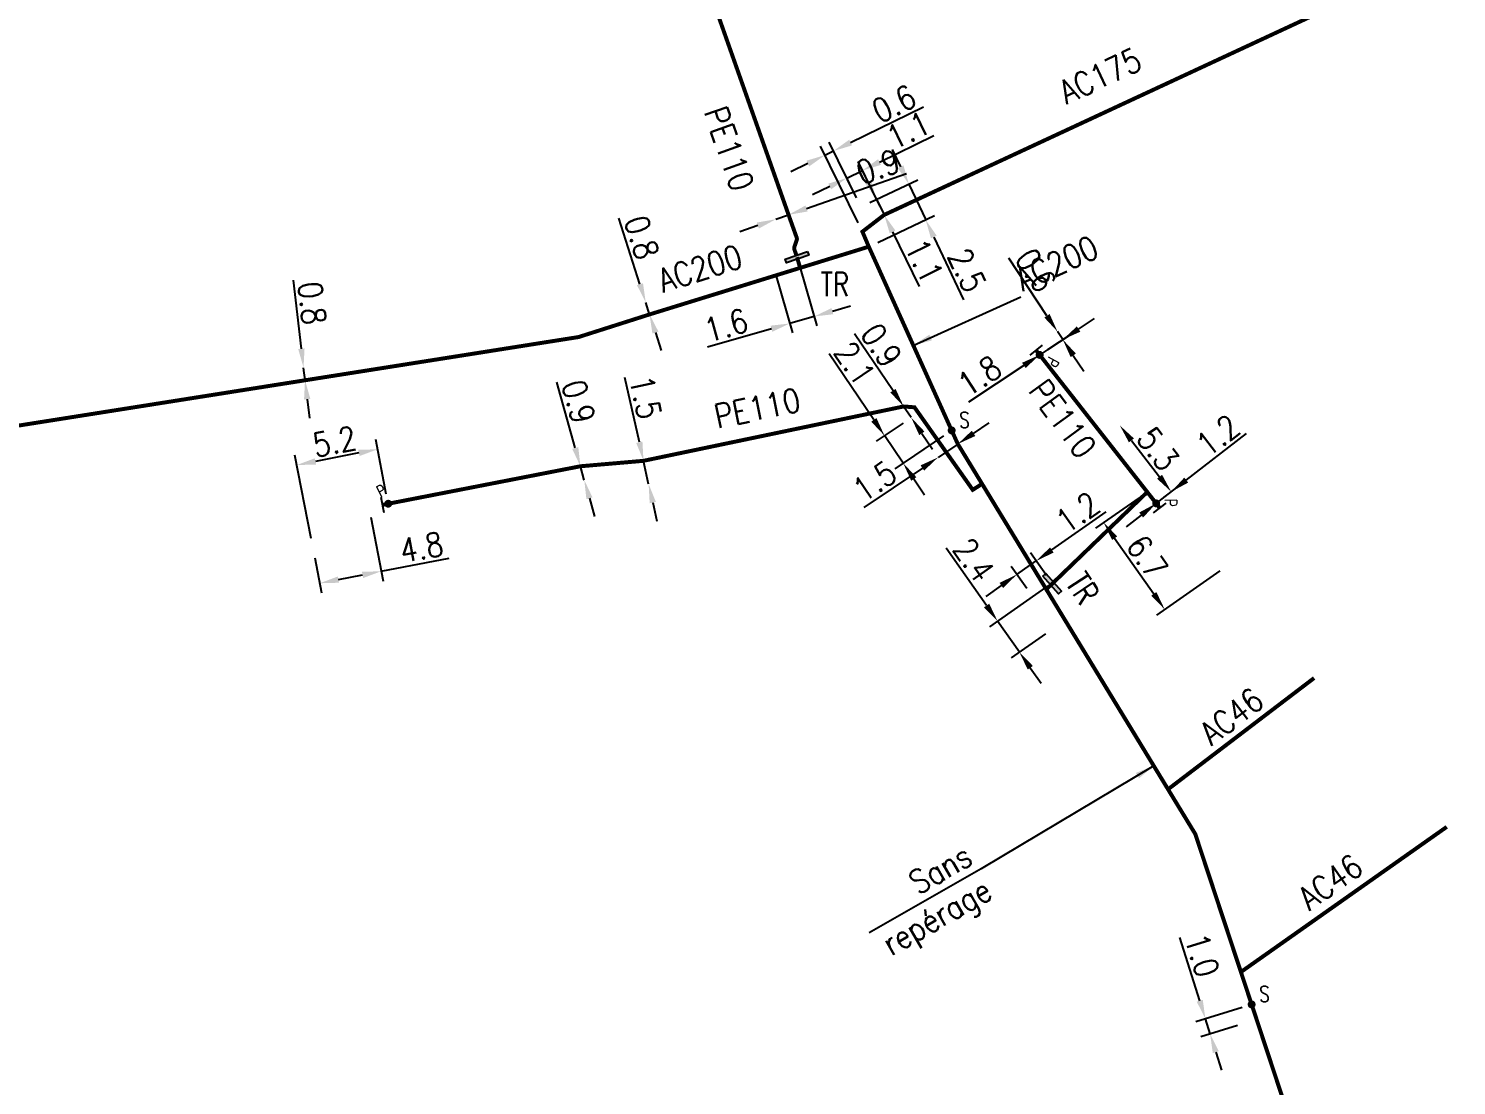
# Model space of a CAD drawing. Header units: millimetres. Extents: x 115991 to 117009, y 129000 to 129990.
# Drawn here: x 116750.8 to 116840.9, y 129509.9 to 129576.6 of the extents above; entities that cross this region are included whole.
import ezdxf
from ezdxf.enums import TextEntityAlignment as Align

# ---------------------------------------------------------------- set-up
doc = ezdxf.new("R2010")
doc.units = ezdxf.units.MM
doc.header["$PDMODE"] = 34
for name, pattern in [('L_25_AP', [2000, 1000, 1000]), ('L_25_PE', [2000, 1000, 1000]), ('L_RAC_AP', [3.5, 2, -1.5])]:
    doc.linetypes.add(name, pattern=pattern)
doc.layers.get('0').update_dxf_attribs({"linetype": 'CONTINUOUS'})
doc.layers.get('DEFPOINTS').update_dxf_attribs({"linetype": 'CONTINUOUS'})
for name, color, linetype in [('L_150', 1, 'CONTINUOUS'), ('L_300', 7, 'CONTINUOUS'), ('L_340', 7, 'CONTINUOUS')]:
    doc.layers.add(name, color=color, linetype=linetype)
doc.layers.add('L_170', color=7, linetype='CONTINUOUS', plot=False)
doc.styles.add('G_ROMANS', font='ROMANS.SHX', dxfattribs={"width": 0.75})
doc.styles.get("Standard").update_dxf_attribs({"font": 'romans.shx', "width": 0.85})
doc.dimstyles.get("Standard").update_dxf_attribs({"dimtxt": 1.5, "dimasz": 1.2, "dimexe": 0.625, "dimexo": 0.625, "dimgap": 0.25, "dimtad": 1, "dimdec": 1, "dimzin": 0, "dimdsep": 46, "dimtxsty": 'Standard', "dimcen": -0.5, "dimadec": 0, "dimazin": 0, "dimtfac": 1, "dimtdec": 1, "dimtmove": 0, "dimatfit": 3, "dimfxl": 0, "dimtolj": 1, "dimtzin": 0, "dimarcsym": 0})

# ---------------------------------------------------------------- blocks, each defined once
blk = doc.blocks.new('*D15')
at = {"layer": 'DEFPOINTS', "color": 0, "linetype": 'Continuous', "transparency": 16777216}
for p in [(116772.26, 129546.333), (116768.735, 129543.774), (116769.167, 129541.553)]:
    blk.add_point(p, dxfattribs=at)
at = {"layer": 'L_340', "color": 0, "linetype": 'Continuous', "lineweight": -2, "transparency": 16777216}
for p, q in [((116772.38, 129545.719), (116773.164, 129541.695)), ((116768.854, 129543.161), (116769.287, 129540.94)), ((116773.045, 129542.309), (116777.335, 129543.145)), ((116770.345, 129541.783), (116771.867, 129542.079))]:
    blk.add_line(p, q, dxfattribs=at)
at = {"layer": 'L_340', "color": 0, "linetype": 'Continuous', "transparency": 16777216}
for points in [[(116770.307, 129541.979), (116770.384, 129541.586), (116769.167, 129541.553)], [(116771.828, 129542.276), (116771.905, 129541.883), (116773.045, 129542.309)]]:
    blk.add_solid(points, dxfattribs=at)
at = {"layer": 'L_340', "color": 0, "linetype": 'Continuous', "transparency": 16777216, "insert": (116775.587, 129543.823), "char_height": 1.5, "attachment_point": 5, "rotation": 11.02861}
blk.add_mtext('\\A1;4.8', dxfattribs=at)
blk = doc.blocks.new('*D16')
at = {"layer": 'DEFPOINTS', "color": 0, "linetype": 'Continuous', "transparency": 16777216}
for p in [(116767.714, 129549.013), (116773.487, 129546.572), (116768.735, 129543.774)]:
    blk.add_point(p, dxfattribs=at)
at = {"layer": 'L_300', "color": 0, "linetype": 'Continuous', "lineweight": -2, "transparency": 16777216}
for p, q in [((116771.64, 129549.778), (116768.891, 129549.243)), ((116773.368, 129547.186), (116772.698, 129550.621)), ((116768.615, 129544.388), (116767.594, 129549.627))]:
    blk.add_line(p, q, dxfattribs=at)
at = {"layer": 'L_300', "color": 0, "linetype": 'Continuous', "transparency": 16777216}
for points in [[(116771.601, 129549.975), (116771.678, 129549.582), (116772.817, 129550.008)], [(116768.853, 129549.439), (116768.93, 129549.046), (116767.714, 129549.013)]]:
    blk.add_solid(points, dxfattribs=at)
at = {"layer": 'L_300', "color": 0, "linetype": 'Continuous', "transparency": 16777216, "insert": (116770.098, 129550.497), "char_height": 1.5, "attachment_point": 5, "rotation": 11.02861}
blk.add_mtext('\\A1;5.2', dxfattribs=at)
blk = doc.blocks.new('*D17')
at = {"layer": 'DEFPOINTS', "color": 0, "linetype": 'Continuous', "transparency": 16777216}
for p in [(116785.614, 129548.936), (116785.859, 129548.069), (116785.859, 129548.069)]:
    blk.add_point(p, dxfattribs=at)
at = {"layer": 'L_150', "color": 0, "linetype": 'Continuous', "lineweight": -2, "transparency": 16777216}
for p, q in [((116785.289, 129550.091), (116784.119, 129554.239)), ((116785.859, 129548.069), (116785.614, 129548.936)), ((116786.184, 129546.914), (116786.51, 129545.76))]:
    blk.add_line(p, q, dxfattribs=at)
at = {"layer": 'L_150', "color": 0, "linetype": 'Continuous', "transparency": 16777216}
for points in [[(116785.481, 129550.145), (116785.096, 129550.036), (116785.614, 129548.936)], [(116786.377, 129546.969), (116785.992, 129546.86), (116785.859, 129548.069)]]:
    blk.add_solid(points, dxfattribs=at)
at = {"layer": 'L_150', "color": 0, "linetype": 'Continuous', "transparency": 16777216, "insert": (116785.503, 129553.014), "char_height": 1.5, "attachment_point": 5, "rotation": 285.74867}
blk.add_mtext('\\A1;0.9', dxfattribs=at)
blk = doc.blocks.new('*D18')
at = {"layer": 'DEFPOINTS', "color": 0, "linetype": 'Continuous', "transparency": 16777216}
for p in [(116789.594, 129549.28), (116789.92, 129547.816), (116789.92, 129547.816)]:
    blk.add_point(p, dxfattribs=at)
at = {"layer": 'L_150', "color": 0, "linetype": 'Continuous', "lineweight": -2, "transparency": 16777216}
for p, q in [((116789.334, 129550.451), (116788.423, 129554.54)), ((116789.92, 129547.816), (116789.594, 129549.28)), ((116790.181, 129546.644), (116790.442, 129545.473))]:
    blk.add_line(p, q, dxfattribs=at)
at = {"layer": 'L_150', "color": 0, "linetype": 'Continuous', "transparency": 16777216}
for points in [[(116789.529, 129550.495), (116789.138, 129550.408), (116789.594, 129549.28)], [(116790.376, 129546.688), (116789.986, 129546.601), (116789.92, 129547.816)]]:
    blk.add_solid(points, dxfattribs=at)
at = {"layer": 'L_150', "color": 0, "linetype": 'Continuous', "transparency": 16777216, "insert": (116789.724, 129553.299), "char_height": 1.5, "attachment_point": 5, "rotation": 282.54991}
blk.add_mtext('\\A1;1.5', dxfattribs=at)
blk = doc.blocks.new('*D19')
at = {"layer": 'DEFPOINTS', "color": 0, "linetype": 'Continuous', "transparency": 16777216}
for p in [(116806.011, 129552.712), (116806.488, 129552.008), (116806.488, 129552.008)]:
    blk.add_point(p, dxfattribs=at)
at = {"layer": 'L_150', "color": 0, "linetype": 'Continuous', "lineweight": -2, "transparency": 16777216}
for p, q in [((116805.339, 129553.706), (116802.906, 129557.301)), ((116806.488, 129552.008), (116806.011, 129552.712)), ((116807.16, 129551.015), (116807.833, 129550.021))]:
    blk.add_line(p, q, dxfattribs=at)
at = {"layer": 'L_150', "color": 0, "linetype": 'Continuous', "transparency": 16777216}
for points in [[(116805.504, 129553.818), (116805.173, 129553.594), (116806.011, 129552.712)], [(116807.326, 129551.127), (116806.995, 129550.903), (116806.488, 129552.008)]]:
    blk.add_solid(points, dxfattribs=at)
at = {"layer": 'L_150', "color": 0, "linetype": 'Continuous', "transparency": 16777216, "insert": (116804.606, 129556.574), "char_height": 1.5, "attachment_point": 5, "rotation": 304.08801}
blk.add_mtext('\\A1;0.9', dxfattribs=at)
blk = doc.blocks.new('L_300_12')
at = {"color": 0, "linetype": 'Continuous', "const_width": 0.497, "flags": 128}
blk.add_lwpolyline([(-0.25, 0, 1), (0.25, 0, 1)], format="xyb", close=True, dxfattribs=at)
at = {"color": 0, "linetype": 'Continuous', "style": 'G_ROMANS', "width": 0.75}
blk.add_text('P', height=1.5, dxfattribs=at).set_placement((0, 1.85), align=Align.MIDDLE)
at = {"color": 0, "linetype": 'Continuous', "style": 'G_ROMANS', "width": 0.75, "flags": 3}
for tag, p in [('DEF_LEG', (0, -5)), ('DEF_COUP', (0, -7.5)), ('DEF_TYPE', (0, -10))]:
    blk.add_attdef(tag, text='', height=1.2, dxfattribs=at).set_placement(p, align=Align.MIDDLE)
blk = doc.blocks.new('L_340_07')
at = {"color": 0, "linetype": 'Continuous', "const_width": 0.25, "flags": 128}
blk.add_lwpolyline([(0, 0), (1.25, 0)], dxfattribs=at)
at = {"color": 0, "linetype": 'Continuous', "flags": 128}
blk.add_lwpolyline([(1.25, -0.5), (1.25, 0.5)], dxfattribs=at)
at = {"color": 0, "linetype": 'Continuous', "style": 'G_ROMANS', "width": 0.75, "flags": 3}
for tag, p in [('DEF_LEG', (0.723, -3.465)), ('DEF_COUP', (0.723, -5.965)), ('DEF_TYPE', (0.723, -8.465))]:
    blk.add_attdef(tag, text='', height=1.2, dxfattribs=at).set_placement(p, align=Align.MIDDLE)
blk = doc.blocks.new('*D52')
at = {"layer": 'DEFPOINTS', "color": 0, "linetype": 'Continuous', "transparency": 16777216}
for p in [(116815.72, 129557.434), (116816.052, 129556.934), (116814.594, 129555.966)]:
    blk.add_point(p, dxfattribs=at)
at = {"layer": 'L_300', "color": 0, "linetype": 'Continuous', "lineweight": -2, "transparency": 16777216}
for p, q in [((116815.056, 129558.433), (116812.638, 129562.075)), ((116815.115, 129556.312), (116816.572, 129557.28)), ((116816.052, 129556.934), (116815.72, 129557.434)), ((116816.716, 129555.934), (116817.379, 129554.934))]:
    blk.add_line(p, q, dxfattribs=at)
at = {"layer": 'L_300', "color": 0, "linetype": 'Continuous', "transparency": 16777216}
for points in [[(116815.223, 129558.544), (116814.889, 129558.323), (116815.72, 129557.434)], [(116816.882, 129556.045), (116816.549, 129555.823), (116816.052, 129556.934)]]:
    blk.add_solid(points, dxfattribs=at)
at = {"layer": 'L_300', "color": 0, "linetype": 'Continuous', "transparency": 16777216, "insert": (116814.348, 129561.307), "char_height": 1.5, "attachment_point": 5, "rotation": 303.58374}
blk.add_mtext('\\A1;0.6', dxfattribs=at)
blk = doc.blocks.new('*D53')
at = {"layer": 'DEFPOINTS', "color": 0, "linetype": 'Continuous', "transparency": 16777216}
for p in [(116816.052, 129556.934), (116814.594, 129555.966), (116814.594, 129555.966)]:
    blk.add_point(p, dxfattribs=at)
at = {"layer": 'L_300', "color": 0, "linetype": 'Continuous', "lineweight": -2, "transparency": 16777216}
for p, q in [((116817.051, 129557.598), (116818.051, 129558.261)), ((116816.052, 129556.934), (116814.594, 129555.966)), ((116813.594, 129555.302), (116810.104, 129552.985))]:
    blk.add_line(p, q, dxfattribs=at)
at = {"layer": 'L_300', "color": 0, "linetype": 'Continuous', "transparency": 16777216}
for points in [[(116816.941, 129557.764), (116817.162, 129557.431), (116816.052, 129556.934)], [(116813.484, 129555.469), (116813.705, 129555.135), (116814.594, 129555.966)]]:
    blk.add_solid(points, dxfattribs=at)
at = {"layer": 'L_300', "color": 0, "linetype": 'Continuous', "transparency": 16777216, "insert": (116810.796, 129554.645), "char_height": 1.5, "attachment_point": 5, "rotation": 33.58374}
blk.add_mtext('\\A1;1.8', dxfattribs=at)
blk = doc.blocks.new('*D54')
at = {"layer": 'DEFPOINTS', "color": 0, "linetype": 'Continuous', "transparency": 16777216}
for p in [(116819.648, 129551.518), (116822.894, 129547.328), (116821.946, 129546.593)]:
    blk.add_point(p, dxfattribs=at)
at = {"layer": 'L_300', "color": 0, "linetype": 'Continuous', "lineweight": -2, "transparency": 16777216}
for p, q in [((116820.383, 129550.569), (116822.159, 129548.277)), ((116822.44, 129546.976), (116823.388, 129547.711))]:
    blk.add_line(p, q, dxfattribs=at)
at = {"layer": 'L_300', "color": 0, "linetype": 'Continuous', "transparency": 16777216}
for points in [[(116820.541, 129550.692), (116820.225, 129550.447), (116819.648, 129551.518)], [(116822.317, 129548.399), (116822.001, 129548.154), (116822.894, 129547.328)]]:
    blk.add_solid(points, dxfattribs=at)
at = {"layer": 'L_300', "color": 0, "linetype": 'Continuous', "transparency": 16777216, "insert": (116822.062, 129550.035), "char_height": 1.5, "attachment_point": 5, "rotation": 307.76916}
blk.add_mtext('\\A1;5.3', dxfattribs=at)
blk = doc.blocks.new('*D55')
at = {"layer": 'DEFPOINTS', "color": 0, "linetype": 'Continuous', "transparency": 16777216}
for p in [(116822.894, 129547.328), (116822.894, 129547.328), (116821.946, 129546.593)]:
    blk.add_point(p, dxfattribs=at)
at = {"layer": 'L_300', "color": 0, "linetype": 'Continuous', "lineweight": -2, "transparency": 16777216}
for p, q in [((116823.843, 129548.063), (116827.637, 129551.003)), ((116821.946, 129546.593), (116822.894, 129547.328)), ((116820.997, 129545.858), (116820.048, 129545.123))]:
    blk.add_line(p, q, dxfattribs=at)
at = {"layer": 'L_300', "color": 0, "linetype": 'Continuous', "transparency": 16777216}
for points in [[(116823.72, 129548.221), (116823.965, 129547.905), (116822.894, 129547.328)], [(116820.875, 129546.016), (116821.12, 129545.7), (116821.946, 129546.593)]]:
    blk.add_solid(points, dxfattribs=at)
at = {"layer": 'L_300', "color": 0, "linetype": 'Continuous', "transparency": 16777216, "insert": (116825.843, 129550.878), "char_height": 1.5, "attachment_point": 5, "rotation": 37.76916}
blk.add_mtext('\\A1;1.2', dxfattribs=at)
blk = doc.blocks.new('*D56')
at = {"layer": 'DEFPOINTS', "color": 0, "linetype": 'Continuous', "transparency": 16777216}
for p in [(116821.383, 129547.311), (116826.477, 129542.704), (116822.485, 129539.9)]:
    blk.add_point(p, dxfattribs=at)
at = {"layer": 'L_150', "color": 0, "linetype": 'Continuous', "lineweight": -2, "transparency": 16777216}
for p, q in [((116820.871, 129546.951), (116818.124, 129545.022)), ((116819.325, 129544.399), (116821.795, 129540.882)), ((116825.966, 129542.345), (116821.973, 129539.541))]:
    blk.add_line(p, q, dxfattribs=at)
at = {"layer": 'L_150', "color": 0, "linetype": 'Continuous', "transparency": 16777216}
for points in [[(116819.489, 129544.514), (116819.162, 129544.284), (116818.636, 129545.381)], [(116821.959, 129540.997), (116821.632, 129540.767), (116822.485, 129539.9)]]:
    blk.add_solid(points, dxfattribs=at)
at = {"layer": 'L_150', "color": 0, "linetype": 'Continuous', "transparency": 16777216, "insert": (116821.379, 129543.215), "char_height": 1.5, "attachment_point": 5, "rotation": 305.08108}
blk.add_mtext('\\A1;6.7', dxfattribs=at)
blk = doc.blocks.new('*D57')
at = {"layer": 'DEFPOINTS', "color": 0, "linetype": 'Continuous', "transparency": 16777216}
for p in [(116815.62, 129541.751), (116815.479, 129538.722), (116813.314, 129537.202)]:
    blk.add_point(p, dxfattribs=at)
at = {"layer": 'L_340', "color": 0, "linetype": 'Continuous', "lineweight": -2, "transparency": 16777216}
for p, q in [((116811.246, 129540.146), (116808.699, 129543.773)), ((116815.109, 129541.392), (116811.424, 129538.805)), ((116813.314, 129537.202), (116811.936, 129539.164)), ((116814.968, 129538.363), (116812.802, 129536.842)), ((116814.004, 129536.22), (116814.693, 129535.238))]:
    blk.add_line(p, q, dxfattribs=at)
at = {"layer": 'L_340', "color": 0, "linetype": 'Continuous', "transparency": 16777216}
for points in [[(116811.41, 129540.261), (116811.082, 129540.031), (116811.936, 129539.164)], [(116814.167, 129536.335), (116813.84, 129536.105), (116813.314, 129537.202)]]:
    blk.add_solid(points, dxfattribs=at)
at = {"layer": 'L_340', "color": 0, "linetype": 'Continuous', "transparency": 16777216, "insert": (116810.446, 129543.025), "char_height": 1.5, "attachment_point": 5, "rotation": 305.08108}
blk.add_mtext('\\A1;2.4', dxfattribs=at)
blk = doc.blocks.new('*D58')
at = {"layer": 'DEFPOINTS', "color": 0, "linetype": 'Continuous', "transparency": 16777216}
for p in [(116814.38, 129542.964), (116815.39, 129541.526), (116814.135, 129540.708)]:
    blk.add_point(p, dxfattribs=at)
at = {"layer": 'L_340', "color": 0, "linetype": 'Continuous', "lineweight": -2, "transparency": 16777216}
for p, q in [((116815.362, 129543.654), (116818.79, 129546.061)), ((116815.031, 129542.037), (116814.021, 129543.475)), ((116813.776, 129541.22), (116812.796, 129542.615)), ((116813.155, 129542.104), (116814.38, 129542.964)), ((116812.173, 129541.414), (116811.191, 129540.724))]:
    blk.add_line(p, q, dxfattribs=at)
at = {"layer": 'L_340', "color": 0, "linetype": 'Continuous', "transparency": 16777216}
for points in [[(116815.247, 129543.817), (116815.477, 129543.49), (116814.38, 129542.964)], [(116812.058, 129541.578), (116812.288, 129541.25), (116813.155, 129542.104)]]:
    blk.add_solid(points, dxfattribs=at)
at = {"layer": 'L_340', "color": 0, "linetype": 'Continuous', "transparency": 16777216, "insert": (116816.992, 129546.021), "char_height": 1.5, "attachment_point": 5, "rotation": 35.08108}
blk.add_mtext('\\A1;1.2', dxfattribs=at)
blk = doc.blocks.new('L_340_19')
at = {"linetype": 'Continuous'}
blk.add_hatch(color=0, dxfattribs=at).paths.add_polyline_path([(0.125, 0.75), (-0.125, 0.75), (-0.125, -0.75), (0.125, -0.75)])
at = {"color": 0, "linetype": 'Continuous'}
blk.add_lwpolyline([(-0.125, 0.75), (0.125, 0.75), (0.125, -0.75), (-0.125, -0.75)], close=True, dxfattribs=at)
at = {"color": 0, "linetype": 'Continuous', "style": 'G_ROMANS', "width": 0.75}
for tag, height, flags, p in [('TR', 1.5, 8, (0, 3)), ('DEF_LEG', 1.2, 3, (0, -5)), ('DEF_COUP', 1.2, 3, (0, -7.5)), ('DEF_TYPE', 1.2, 3, (0, -10))]:
    blk.add_attdef(tag, text='', height=height, dxfattribs=dict(at, flags=flags)).set_placement(p, align=Align.MIDDLE)
blk = doc.blocks.new('*D83')
at = {"layer": 'DEFPOINTS', "color": 0, "linetype": 'Continuous', "transparency": 16777216}
for p in [(116797.945, 129564.527), (116797.945, 129564.527), (116798.748, 129564.808)]:
    blk.add_point(p, dxfattribs=at)
at = {"layer": 'L_150', "color": 0, "linetype": 'Continuous', "lineweight": -2, "transparency": 16777216}
for p, q in [((116799.88, 129565.204), (116806.199, 129567.412)), ((116797.945, 129564.527), (116798.748, 129564.808)), ((116796.812, 129564.131), (116795.68, 129563.735))]:
    blk.add_line(p, q, dxfattribs=at)
at = {"layer": 'L_150', "color": 0, "linetype": 'Continuous', "transparency": 16777216}
for points in [[(116799.814, 129565.392), (116799.946, 129565.015), (116798.748, 129564.808)], [(116796.746, 129564.32), (116796.878, 129563.942), (116797.945, 129564.527)]]:
    blk.add_solid(points, dxfattribs=at)
at = {"layer": 'L_150', "color": 0, "linetype": 'Continuous', "transparency": 16777216, "insert": (116804.401, 129567.843), "char_height": 1.5, "attachment_point": 5, "rotation": 19.26505}
blk.add_mtext('\\A1;0.9', dxfattribs=at)
blk = doc.blocks.new('*D84')
at = {"layer": 'DEFPOINTS', "color": 0, "linetype": 'Continuous', "transparency": 16777216}
for p in [(116797.746, 129561.692), (116799.284, 129562.134), (116800.36, 129558.391)]:
    blk.add_point(p, dxfattribs=at)
at = {"layer": 'L_340', "color": 0, "linetype": 'Continuous', "lineweight": -2, "transparency": 16777216}
for p, q in [((116799.457, 129561.534), (116800.532, 129557.791)), ((116797.919, 129561.092), (116798.995, 129557.349)), ((116801.513, 129558.723), (116802.666, 129559.054)), ((116800.36, 129558.391), (116798.822, 129557.95)), ((116797.669, 129557.618), (116793.642, 129556.461))]:
    blk.add_line(p, q, dxfattribs=at)
at = {"layer": 'L_340', "color": 0, "linetype": 'Continuous', "transparency": 16777216}
for points in [[(116801.458, 129558.915), (116801.568, 129558.531), (116800.36, 129558.391)], [(116797.613, 129557.81), (116797.724, 129557.426), (116798.822, 129557.95)]]:
    blk.add_solid(points, dxfattribs=at)
at = {"layer": 'L_340', "color": 0, "linetype": 'Continuous', "transparency": 16777216, "insert": (116794.803, 129557.835), "char_height": 1.5, "attachment_point": 5, "rotation": 16.03239}
blk.add_mtext('\\A1;1.6', dxfattribs=at)
blk = doc.blocks.new('L_300_11')
at = {"color": 0, "linetype": 'Continuous', "const_width": 0.248, "flags": 128}
blk.add_lwpolyline([(-0.126, 0, 1), (0.126, 0, 1)], format="xyb", close=True, dxfattribs=at)
at = {"linetype": 'Continuous', "style": 'G_ROMANS', "width": 0.75}
blk.add_attdef('S', text='', height=1, dxfattribs=at).set_placement((0, 1.35), align=Align.MIDDLE_CENTER)
at = {"color": 0, "linetype": 'Continuous', "width": 0.75, "flags": 3}
for tag, p in [('DEF_LEG', (0, -5)), ('DEF_COUP', (0, -7.5)), ('DEF_TYPE', (0, -10))]:
    blk.add_attdef(tag, text='', height=1.2, dxfattribs=at).set_placement(p, align=Align.MIDDLE)
blk = doc.blocks.new('*D243')
at = {"layer": 'DEFPOINTS', "color": 0, "linetype": 'Continuous', "transparency": 16777216}
for p in [(116789.738, 129559.283), (116789.738, 129559.283), (116789.981, 129558.521)]:
    blk.add_point(p, dxfattribs=at)
at = {"layer": 'L_150', "color": 0, "linetype": 'Continuous', "lineweight": -2, "transparency": 16777216}
for p, q in [((116789.374, 129560.426), (116788.047, 129564.591)), ((116789.981, 129558.521), (116789.738, 129559.283)), ((116790.345, 129557.377), (116790.709, 129556.234))]:
    blk.add_line(p, q, dxfattribs=at)
at = {"layer": 'L_150', "color": 0, "linetype": 'Continuous', "transparency": 16777216}
for points in [[(116789.564, 129560.487), (116789.183, 129560.366), (116789.738, 129559.283)], [(116790.536, 129557.438), (116790.155, 129557.317), (116789.981, 129558.521)]]:
    blk.add_solid(points, dxfattribs=at)
at = {"layer": 'L_150', "color": 0, "linetype": 'Continuous', "transparency": 16777216, "insert": (116789.481, 129563.384), "char_height": 1.5, "attachment_point": 5, "rotation": 287.67038}
blk.add_mtext('\\A1;0.8', dxfattribs=at)
blk = doc.blocks.new('*D244')
at = {"layer": 'DEFPOINTS', "color": 0, "linetype": 'Continuous', "transparency": 16777216}
for p in [(116768.145, 129555.158), (116768.145, 129555.158), (116768.237, 129554.363)]:
    blk.add_point(p, dxfattribs=at)
at = {"layer": 'L_150', "color": 0, "linetype": 'Continuous', "lineweight": -2, "transparency": 16777216}
for p, q in [((116768.008, 129556.35), (116767.507, 129560.693)), ((116768.237, 129554.363), (116768.145, 129555.158)), ((116768.375, 129553.171), (116768.512, 129551.979))]:
    blk.add_line(p, q, dxfattribs=at)
at = {"layer": 'L_150', "color": 0, "linetype": 'Continuous', "transparency": 16777216}
for points in [[(116768.207, 129556.373), (116767.809, 129556.327), (116768.145, 129555.158)], [(116768.573, 129553.194), (116768.176, 129553.148), (116768.237, 129554.363)]]:
    blk.add_solid(points, dxfattribs=at)
at = {"layer": 'L_150', "color": 0, "linetype": 'Continuous', "transparency": 16777216, "insert": (116768.682, 129559.232), "char_height": 1.5, "attachment_point": 5, "rotation": 276.57639}
blk.add_mtext('\\A1;0.8', dxfattribs=at)
blk = doc.blocks.new('*D245')
at = {"layer": 'DEFPOINTS', "color": 0, "linetype": 'Continuous', "transparency": 16777216}
for p in [(116801.584, 129568.837), (116803.306, 129565.322), (116803.409, 129563.744)]:
    blk.add_point(p, dxfattribs=at)
at = {"layer": 'L_150', "color": 0, "linetype": 'Continuous', "lineweight": -2, "transparency": 16777216}
for p, q in [((116802.662, 129569.364), (116807.263, 129571.618)), ((116803.134, 129564.306), (116800.769, 129569.133)), ((116801.044, 129568.572), (116801.584, 129568.837)), ((116803.031, 129565.883), (116801.309, 129569.398)), ((116799.966, 129568.044), (116798.889, 129567.516))]:
    blk.add_line(p, q, dxfattribs=at)
at = {"layer": 'L_150', "color": 0, "linetype": 'Continuous', "transparency": 16777216}
for points in [[(116802.574, 129569.544), (116802.75, 129569.185), (116801.584, 129568.837)], [(116799.878, 129568.224), (116800.054, 129567.865), (116801.044, 129568.572)]]:
    blk.add_solid(points, dxfattribs=at)
at = {"layer": 'L_150', "color": 0, "linetype": 'Continuous', "transparency": 16777216, "insert": (116805.399, 129571.819), "char_height": 1.5, "attachment_point": 5, "rotation": 26.09746}
blk.add_mtext('\\A1;0.6', dxfattribs=at)
blk = doc.blocks.new('*D253')
at = {"layer": 'DEFPOINTS', "color": 0, "linetype": 'Continuous', "transparency": 16777216}
for p in [(116809.428, 129550.341), (116808.185, 129549.5), (116808.185, 129549.5)]:
    blk.add_point(p, dxfattribs=at)
at = {"layer": 'L_150', "color": 0, "linetype": 'Continuous', "lineweight": -2, "transparency": 16777216}
for p, q in [((116810.421, 129551.013), (116811.415, 129551.686)), ((116809.428, 129550.341), (116808.185, 129549.5)), ((116807.192, 129548.827), (116803.502, 129546.33))]:
    blk.add_line(p, q, dxfattribs=at)
at = {"layer": 'L_150', "color": 0, "linetype": 'Continuous', "transparency": 16777216}
for points in [[(116810.309, 129551.179), (116810.533, 129550.848), (116809.428, 129550.341)], [(116807.079, 129548.993), (116807.304, 129548.662), (116808.185, 129549.5)]]:
    blk.add_solid(points, dxfattribs=at)
at = {"layer": 'L_150', "color": 0, "linetype": 'Continuous', "transparency": 16777216, "insert": (116804.179, 129547.996), "char_height": 1.5, "attachment_point": 5, "rotation": 34.08801}
blk.add_mtext('\\A1;1.5', dxfattribs=at)
blk = doc.blocks.new('*D254')
at = {"layer": 'DEFPOINTS', "color": 0, "linetype": 'Continuous', "transparency": 16777216}
for p in [(116806.488, 129552.008), (116804.804, 129550.869), (116809.04, 129551.2)]:
    blk.add_point(p, dxfattribs=at)
at = {"layer": 'L_300', "color": 0, "linetype": 'Continuous', "lineweight": -2, "transparency": 16777216}
for p, q in [((116804.131, 129551.863), (116801.312, 129556.029)), ((116805.97, 129551.658), (116804.286, 129550.519)), ((116805.981, 129549.13), (116804.804, 129550.869)), ((116808.522, 129550.85), (116805.463, 129548.78)), ((116806.654, 129548.136), (116807.326, 129547.142))]:
    blk.add_line(p, q, dxfattribs=at)
at = {"layer": 'L_300', "color": 0, "linetype": 'Continuous', "transparency": 16777216}
for points in [[(116804.297, 129551.975), (116803.966, 129551.751), (116804.804, 129550.869)], [(116806.819, 129548.248), (116806.488, 129548.024), (116805.981, 129549.13)]]:
    blk.add_solid(points, dxfattribs=at)
at = {"layer": 'L_300', "color": 0, "linetype": 'Continuous', "transparency": 16777216, "insert": (116802.927, 129555.427), "char_height": 1.5, "attachment_point": 5, "rotation": 304.08801}
blk.add_mtext('\\A1;2.1', dxfattribs=at)
blk = doc.blocks.new('*D348')
at = {"layer": 'DEFPOINTS', "color": 0, "linetype": 'Continuous', "transparency": 16777216}
for p in [(116802.422, 129567.125), (116803.306, 129565.322), (116804.784, 129564.803)]:
    blk.add_point(p, dxfattribs=at)
at = {"layer": 'L_150', "color": 0, "linetype": 'Continuous', "lineweight": -2, "transparency": 16777216}
for p, q in [((116804.488, 129568.137), (116807.923, 129569.819)), ((116804.509, 129565.365), (116803.135, 129568.17)), ((116803.031, 129565.883), (116802.147, 129567.686)), ((116802.422, 129567.125), (116803.41, 129567.609)), ((116801.345, 129566.597), (116800.267, 129566.069))]:
    blk.add_line(p, q, dxfattribs=at)
at = {"layer": 'L_150', "color": 0, "linetype": 'Continuous', "transparency": 16777216}
for points in [[(116804.4, 129568.316), (116804.576, 129567.957), (116803.41, 129567.609)], [(116801.257, 129566.777), (116801.433, 129566.418), (116802.422, 129567.125)]]:
    blk.add_solid(points, dxfattribs=at)
at = {"layer": 'L_150', "color": 0, "linetype": 'Continuous', "transparency": 16777216, "insert": (116806.304, 129570.14), "char_height": 1.5, "attachment_point": 5, "rotation": 26.09746}
blk.add_mtext('\\A1;1.1', dxfattribs=at)
blk = doc.blocks.new('*D349')
at = {"layer": 'DEFPOINTS', "color": 0, "linetype": 'Continuous', "transparency": 16777216}
for p in [(116804.3, 129565.791), (116804.3, 129565.791), (116804.784, 129564.803)]:
    blk.add_point(p, dxfattribs=at)
at = {"layer": 'L_150', "color": 0, "linetype": 'Continuous', "lineweight": -2, "transparency": 16777216}
for p, q in [((116803.773, 129566.869), (116803.245, 129567.947)), ((116804.3, 129565.791), (116804.784, 129564.803)), ((116805.312, 129563.726), (116806.995, 129560.291))]:
    blk.add_line(p, q, dxfattribs=at)
at = {"layer": 'L_150', "color": 0, "linetype": 'Continuous', "transparency": 16777216}
for points in [[(116803.952, 129566.957), (116803.593, 129566.781), (116804.3, 129565.791)], [(116805.492, 129563.814), (116805.133, 129563.638), (116804.784, 129564.803)]]:
    blk.add_solid(points, dxfattribs=at)
at = {"layer": 'L_150', "color": 0, "linetype": 'Continuous', "transparency": 16777216, "insert": (116807.316, 129561.909), "char_height": 1.5, "attachment_point": 5, "rotation": 296.09746}
blk.add_mtext('\\A1;1.1', dxfattribs=at)
blk = doc.blocks.new('*D369')
at = {"layer": 'DEFPOINTS', "color": 0, "linetype": 'Continuous', "transparency": 16777216}
for p in [(116806.335, 129566.751), (116803.306, 129565.322), (116803.811, 129562.796)]:
    blk.add_point(p, dxfattribs=at)
at = {"layer": 'L_150', "color": 0, "linetype": 'Continuous', "lineweight": -2, "transparency": 16777216}
for p, q in [((116805.823, 129567.836), (116805.311, 129568.922)), ((116803.871, 129565.589), (116806.9, 129567.018)), ((116806.335, 129566.751), (116807.402, 129564.49)), ((116804.377, 129563.063), (116807.967, 129564.757)), ((116807.914, 129563.405), (116809.779, 129559.451))]:
    blk.add_line(p, q, dxfattribs=at)
at = {"layer": 'L_150', "color": 0, "linetype": 'Continuous', "transparency": 16777216}
for points in [[(116806.004, 129567.922), (116805.642, 129567.751), (116806.335, 129566.751)], [(116808.095, 129563.49), (116807.733, 129563.32), (116807.402, 129564.49)]]:
    blk.add_solid(points, dxfattribs=at)
at = {"layer": 'L_150', "color": 0, "linetype": 'Continuous', "transparency": 16777216, "insert": (116810.007, 129561.312), "char_height": 1.5, "attachment_point": 5, "rotation": 295.25827}
blk.add_mtext('\\A1;2.5', dxfattribs=at)
blk = doc.blocks.new('*D375')
at = {"layer": 'DEFPOINTS', "color": 0, "linetype": 'Continuous', "transparency": 16777216}
for p in [(116827.97, 129514.969), (116827.669, 129513.828), (116825.35, 129513.104)]:
    blk.add_point(p, dxfattribs=at)
at = {"layer": 'L_300', "color": 0, "linetype": 'Continuous', "lineweight": -2, "transparency": 16777216}
for p, q in [((116824.695, 129515.205), (116823.447, 129519.204)), ((116827.373, 129514.783), (116824.456, 129513.873)), ((116825.35, 129513.104), (116825.052, 129514.059)), ((116827.073, 129513.642), (116824.753, 129512.918)), ((116825.707, 129511.959), (116826.065, 129510.813))]:
    blk.add_line(p, q, dxfattribs=at)
at = {"layer": 'L_300', "color": 0, "linetype": 'Continuous', "transparency": 16777216}
for points in [[(116824.886, 129515.264), (116824.504, 129515.145), (116825.052, 129514.059)], [(116825.898, 129512.018), (116825.517, 129511.899), (116825.35, 129513.104)]]:
    blk.add_solid(points, dxfattribs=at)
at = {"layer": 'L_300', "color": 0, "linetype": 'Continuous', "transparency": 16777216, "insert": (116824.847, 129518.075), "char_height": 1.5, "attachment_point": 5, "rotation": 287.3245}
blk.add_mtext('\\A1;1.0', dxfattribs=at)

msp = doc.modelspace()

# ---------------------------------------------------------------- linework, layer by layer
at = {"layer": 'L_150', "linetype": 'L_25_AP', "const_width": 0.25, "flags": 128}
for points in [[(116905.81, 129656.186), (116905.93, 129656.062), (116905.972, 129654.763), (116906.055, 129652.226), (116907.546, 129602.355), (116907.546, 129602.355), (116907.31, 129601.783), (116906.677, 129600.249), (116896.702, 129597.509), (116881.927, 129593.232), (116877.792, 129592.036), (116858.051, 129586.325), (116840.873, 129581.584), (116804.784, 129564.803), (116803.409, 129563.744), (116803.811, 129562.796)], [(116872.859, 129387.045), (116873.497, 129395.896), (116874.761, 129422.265), (116874.8, 129423.074), (116875.3, 129433.488), (116873.094, 129440.457), (116862.861, 129472.795), (116860.043, 129481.702), (116832.233, 129502.078), (116824.413, 129525.724), (116815.014, 129541.165), (116810.959, 129547.825), (116809.428, 129550.341), (116809.428, 129550.341), (116803.811, 129562.796), (116799.479, 129561.457), (116789.981, 129558.521), (116785.501, 129557.093), (116768.237, 129554.363), (116724.038, 129547.373), (116714.9, 129546.131), (116712.617, 129545.821), (116709.844, 129545.227), (116704.75, 129544.15), (116655.491, 129523.419), (116643.682, 129518.181), (116604.709, 129500.37), (116587.98, 129494.887), (116539.705, 129480.541)], [(116799.284, 129562.134), (116799.479, 129561.457)], [(116815.39, 129541.526), (116815.014, 129541.165)]]:
    msp.add_lwpolyline(points, dxfattribs=at)
at = {"layer": 'L_150', "linetype": 'L_25_PE', "const_width": 0.25, "flags": 128}
msp.add_lwpolyline([(116775.517, 129606.201), (116777.006, 129605.246), (116779.714, 129603.04, -0.082868), (116779.823, 129602.916), (116782.405, 129598.767), (116785.34, 129594.857, 0.076167), (116785.449, 129594.751), (116789.281, 129592, -0.162368), (116789.466, 129591.743), (116791.235, 129586.112), (116793.644, 129579.276), (116793.644, 129579.276), (116798.748, 129564.808), (116799.26, 129563.371, -0.169817), (116799.261, 129563.206), (116799.116, 129562.782, 0.167363), (116799.116, 129562.619), (116799.243, 129562.252)], format="xyb", dxfattribs=at)
for points in [[(116814.594, 129555.966), (116821.946, 129546.593)], [(116810.959, 129547.825), (116810.371, 129547.449), (116806.696, 129552.656), (116806.011, 129552.712), (116789.594, 129549.28), (116785.614, 129548.936), (116773.487, 129546.572)], [(116815.39, 129541.526), (116815.39, 129541.526), (116821.383, 129547.311), (116821.383, 129547.311)]]:
    msp.add_lwpolyline(points, dxfattribs=at)
at = {"layer": 'L_170', "linetype": 'L_RAC_AP', "const_width": 0.25, "flags": 128}
for points in [[(116822.694, 129528.548), (116831.912, 129535.571)], [(116827.293, 129517.017), (116840.281, 129526.177), (116840.281, 129526.177)]]:
    msp.add_lwpolyline(points, dxfattribs=at)

# ---------------------------------------------------------------- block references
at = {"layer": 'L_300', "xscale": 0.5, "yscale": 0.5, "zscale": 0.5}
for p, rotation in [((116814.594, 129555.966), 240.2501486756898), ((116773.487, 129546.572), 27.99496785847284), ((116821.946, 129546.593), 271.9396994653841)]:
    msp.add_blockref('L_300_12', p, dxfattribs=dict(at, rotation=rotation))
at = {"layer": 'L_300'}
ref = msp.add_blockref('L_300_11', (116809.04, 129551.2), dxfattribs=dict(at, rotation=293.0639704418767))
ref.add_attrib('S', 'S', dxfattribs={"layer": '0', "linetype": 'Continuous', "height": 1, "style": 'G_ROMANS', "width": 0.75}).set_placement((116809.852, 129551.86), align=Align.MIDDLE_CENTER)
ref = msp.add_blockref('L_300_11', (116827.97, 129514.969), dxfattribs=dict(at, rotation=293.0639704418767))
ref.add_attrib('S', 'S', dxfattribs={"layer": '0', "linetype": 'Continuous', "height": 1, "style": 'G_ROMANS', "width": 0.75}).set_placement((116828.782, 129515.629), align=Align.MIDDLE_CENTER)
at = {"layer": 'L_340'}
ref = msp.add_blockref('L_340_19', (116799.284, 129562.134), dxfattribs=dict(at, rotation=289.2341536280551))
ref.add_attrib('TR', 'TR', dxfattribs={"layer": '0', "color": 0, "linetype": 'Continuous', "height": 1.5, "style": 'G_ROMANS', "width": 0.75, "flags": 8}).set_placement((116801.67, 129560.415), align=Align.MIDDLE)
at = {"layer": 'L_340', "xscale": 0.3}
for p, rotation in [((116814.594, 129555.966), 128.1098549214951), ((116773.487, 129546.572), 191.0286103039642), ((116821.946, 129546.593), 308.109854921495)]:
    msp.add_blockref('L_340_07', p, dxfattribs=dict(at, rotation=rotation))
at = {"layer": 'L_340'}
ref = msp.add_blockref('L_340_19', (116815.39, 129541.526), dxfattribs=dict(at, rotation=41.22428985541837))
ref.add_attrib('TR', 'TR', dxfattribs={"layer": '0', "color": 0, "linetype": 'Continuous', "height": 1.5, "rotation": 304, "width": 0.75, "flags": 8}).set_placement((116817.306, 129541.233), align=Align.MIDDLE)

# ---------------------------------------------------------------- texts
at = {"layer": 'L_150', "linetype": 'Continuous', "width": 0.85}
for s, rotation, p in [('AC175', 25.0714, (116816.281, 129571.76)), ('AC200', 17.67038, (116790.816, 129559.892)), ('PE110', 306.09415, (116813.828, 129553.697))]:
    msp.add_text(s, height=1.5, rotation=rotation, dxfattribs=at).set_placement(p)
for rotation, p in [(289.23415, (116794.994, 129568.985)), (11.75173, (116796.78, 129552.608))]:
    msp.add_text('PE110', height=1.5, rotation=rotation, dxfattribs=at).set_placement(p, align=Align.MIDDLE)
at = {"layer": 'L_150', "linetype": 'Continuous', "char_height": 1.5}
for s, insert, attachment_point, rotation in [('\\A1;AC200', (116813.525, 129559.96), 7, 24.46398), ('\\A1;Sans\\Prepérage', (116811.971, 129521.282), 9, 29.75358)]:
    msp.add_mtext(s, dxfattribs=dict(at, insert=insert, attachment_point=attachment_point, rotation=rotation))
at = {"layer": 'L_170', "linetype": 'Continuous', "width": 0.85}
for rotation, p in [(37.30337, (116825.439, 129531.254)), (35.19297, (116831.607, 129520.845))]:
    msp.add_text('AC46', height=1.5, rotation=rotation, dxfattribs=at).set_placement(p)

# ---------------------------------------------------------------- dimensions: what is measured, and where the dimension line sits
at = {"layer": 'L_150', "linetype": 'Continuous'}
for base, p1, p2, angle, picture, middle in [((116801.584, 129568.837), (116803.409, 129563.744), (116803.306, 129565.322), 206.09746, '*D245', (116805.838, 129570.921)), ((116802.422, 129567.125), (116804.784, 129564.803), (116803.306, 129565.322), 26.09746, '*D348', (116806.744, 129569.242)), ((116797.945, 129564.527), (116798.748, 129564.808), (116797.945, 129564.527), 19.26505, '*D83', (116804.731, 129566.899)), ((116806.335, 129566.751), (116803.811, 129562.796), (116803.306, 129565.322), 295.25827, '*D369', (116809.102, 129560.885)), ((116804.3, 129565.791), (116804.784, 129564.803), (116804.3, 129565.791), 296.09746, '*D349', (116806.417, 129561.469)), ((116789.738, 129559.283), (116789.981, 129558.521), (116789.738, 129559.283), 287.67038, '*D243', (116788.528, 129563.081)), ((116768.145, 129555.158), (116768.237, 129554.363), (116768.145, 129555.158), 276.57639, '*D244', (116767.689, 129559.117)), ((116806.487635, 129552.0085), (116806.01124, 129552.712451), (116806.487635, 129552.0085), 124.088013, '*D19', (116803.777383, 129556.01333)), ((116785.859, 129548.069), (116785.614, 129548.936), (116785.859, 129548.069), 105.74867, '*D17', (116784.541, 129552.743)), ((116789.92, 129547.816), (116789.594, 129549.28), (116789.92, 129547.816), 102.54991, '*D18', (116788.748, 129553.081)), ((116808.185, 129549.5), (116809.428, 129550.341), (116808.185, 129549.5), 34.08801, '*D253', (116804.739, 129547.168)), ((116822.485, 129539.9), (116821.383, 129547.311), (116826.477, 129542.704), 305.08108, '*D56', (116820.56, 129542.641))]:
    dim = msp.add_linear_dim(base=base, p1=p1, p2=p2, angle=angle, dimstyle='Standard', dxfattribs=at)
    dim.commit()
    dim.dimension.update_dxf_attribs({"geometry": picture, "text_midpoint": middle, "dimtype": 160})
at = {"layer": 'L_300', "linetype": 'Continuous'}
for base, p1, p2, angle, picture, middle in [((116816.052, 129556.934), (116815.72, 129557.434), (116814.594, 129555.966), 303.58374, '*D52', (116813.515, 129560.754)), ((116814.594, 129555.966), (116816.052, 129556.934), (116814.594, 129555.966), 213.58374, '*D53', (116811.349, 129553.811)), ((116804.804, 129550.869), (116809.04, 129551.2), (116806.488, 129552.008), 304.08801, '*D254', (116802.099, 129554.867)), ((116822.894, 129547.328), (116821.946, 129546.593), (116822.894, 129547.328), 37.76916, '*D55', (116826.455, 129550.087)), ((116767.714, 129549.013), (116773.487, 129546.572), (116768.735, 129543.774), 11.02861, '*D16', (116770.289, 129549.515)), ((116822.894, 129547.328), (116819.648, 129551.518), (116821.946, 129546.593), 307.76916, '*D54', (116821.271, 129549.423))]:
    dim = msp.add_linear_dim(base=base, p1=p1, p2=p2, angle=angle, dimstyle='Standard', dxfattribs=at)
    dim.commit()
    dim.dimension.update_dxf_attribs({"geometry": picture, "text_midpoint": middle, "dimtype": 160})
dim = msp.add_linear_dim(base=(116825.35, 129513.104), p1=(116827.97, 129514.969), p2=(116827.669, 129513.828), angle=107.3245, dimstyle='Standard', override={"dimatfit": 0}, dxfattribs=at)
dim.commit()
dim.dimension.update_dxf_attribs({"geometry": '*D375', "text_midpoint": (116823.893, 129517.777), "dimtype": 160})
at = {"layer": 'L_340', "linetype": 'Continuous'}
for base, p1, p2, angle, picture, middle in [((116800.36, 129558.391), (116797.746, 129561.692), (116799.284, 129562.134), 196.03239, '*D84', (116795.079, 129556.874)), ((116813.314, 129537.202), (116815.62, 129541.751), (116815.479, 129538.722), 305.08108, '*D57', (116809.628, 129542.45))]:
    dim = msp.add_linear_dim(base=base, p1=p1, p2=p2, angle=angle, dimstyle='Standard', dxfattribs=at)
    dim.commit()
    dim.dimension.update_dxf_attribs({"geometry": picture, "text_midpoint": middle, "dimtype": 160})
for base, p1, p2, angle, text, picture, middle in [((116814.38, 129542.964), (116814.135, 129540.708), (116815.39, 129541.526), 35.08108, '1.2', '*D58', (116817.567, 129545.202)), ((116769.167, 129541.553), (116772.26, 129546.333), (116768.735, 129543.774), 11.02861, '4.8', '*D15', (116775.779, 129542.842))]:
    dim = msp.add_linear_dim(base=base, p1=p1, p2=p2, angle=angle, text=text, dimstyle='Standard', dxfattribs=at)
    dim.commit()
    dim.dimension.update_dxf_attribs({"geometry": picture, "text_midpoint": middle, "dimtype": 160})

# ---------------------------------------------------------------- leaders
at = {"layer": 'L_150', "linetype": 'Continuous'}
msp.add_leader([(116806.62, 129556.568), (116813.401, 129559.629)], dimstyle='Standard', dxfattribs=at)
at = {"layer": 'L_150', "linetype": 'Continuous', "annotation_type": 0, "has_hookline": 1, "hookline_direction": 1, "text_width": 7.893, "horizontal_direction": (0.868168, 0.496271, 0)}
msp.add_leader([(116821.793, 129530.029), (116810.899, 129523.522)], dimstyle='Standard', dxfattribs=at)

doc.saveas('drawing.dxf')
